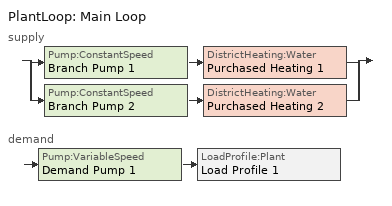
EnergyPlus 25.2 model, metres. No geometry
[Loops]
PlantLoop 'Main Loop'
 supply: split
  | Pump:ConstantSpeed 'Branch Pump 1' > DistrictHeating:Water 'Purchased Heating 1'
  | Pump:ConstantSpeed 'Branch Pump 2' > DistrictHeating:Water 'Purchased Heating 2'
 demand: Pump:VariableSpeed 'Demand Pump 1' > LoadProfile:Plant 'Load Profile 1'
[Building]
Branch Pumps With Common Pipe: Loads convergence tolerance value=0.04; Maximum number of warmup days=25; Minimum number of warmup days=6; North axis=0; Solar distribution=FullInteriorAndExterior; Temperature convergence tolerance value=0.04; Terrain=Suburbs
[Site:Location]
CHICAGO_IL_USA_WMO_725300: Elevation=190; Latitude=42; Longitude=-87.88; Time zone=-6
[SizingPeriod:DesignDay] Barometric pressure=99063; Day of month=21; Daylight saving time indicator=No; Humidity condition type=WetBulb; Rain indicator=No; Snow indicator=No; Solar model indicator=ASHRAEClearSky
Name | Daily dry bulb temperature range | Day type | Maximum dry bulb temperature | Month | Sky clearness | Wetbulb or dewpoint at maximum dry bulb | Wind direction | Wind speed
CHICAGO Ann Clg 1% Condns DB=>MWB | 10.7 | SummerDesignDay | 31.5 | 7 | 1 | 23 | 230 | 5.3
CHICAGO Ann Htg 99% Condns DB | 0 | WinterDesignDay | -17.3 | 1 | 0 | -17.3 | 270 | 4.9
[DistrictHeating:Water] Nominal capacity=1000000
Purchased Heating 1; Purchased Heating 2
[LoadProfile:Plant]
Load Profile 1: Flow rate fraction schedule=Load Profile 1 Flow Frac Schedule; Load schedule=Load Profile 1 Load Schedule; Peak flow rate=0.003; Plant loop fluid type=Water
[PlantEquipmentList]
Heating Plant: Purchased Heating 1, DistrictHeating:Water, Purchased Heating 2, DistrictHeating:Water
[PlantEquipmentOperation:HeatingLoad]
Purchased Only: Load range 1 lower limit=0; Load range 1 upper limit=10000000; Range 1 equipment list=Heating Plant
[PlantEquipmentOperationSchemes]
Main Loop Operation: Control scheme 1=Purchased Only; Control scheme 1 schedule=AlwaysOnSchedule
[PlantLoop]
Main Loop: Common pipe simulation=TwoWayCommonPipe; Fluid type=Water; Load distribution scheme=Optimal; Maximum loop flow rate=0.003; Maximum loop temperature=100; Minimum loop flow rate=0; Minimum loop temperature=3; Plant equipment operation scheme=Main Loop Operation; Plant loop volume=Autocalculate
[Pump:ConstantSpeed] Design pump head=300000; Fraction of motor inefficiencies to fluid stream=0; Motor efficiency=0.87; Pump control type=Intermittent
Name | Design flow rate | Design power consumption
Branch Pump 1 | 0.002 | 1000
Branch Pump 2 | 0.003 | 1200
[Pump:VariableSpeed]
Demand Pump 1: Design maximum flow rate=0.002; Design minimum flow rate=0; Design power consumption=1250; Design pump head=300000; Fraction of motor inefficiencies to fluid stream=0; Motor efficiency=0.87; Pump control type=Intermittent; Coefficient 1 of the part load performance curve=0; Coefficient 2 of the part load performance curve=1; Coefficient 3 of the part load performance curve=0; Coefficient 4 of the part load performance curve=0
[SetpointManager:Scheduled] Control variable=Temperature
Name | Schedule | Setpoint node or nodelist
Main Loop Setpoint Manager 1 | Main Loop Temp Sch 1 | Main Loop Setpoint Node List 1
Main Loop Setpoint Manager 2 | Main Loop Temp Sch 2 | Main Loop Setpoint Node List 2
[Schedule:Compact]
AlwaysOnSchedule; Load Profile 1 Flow Frac Schedule: THROUGH: 12/31, FOR: AllDays, UNTIL: 24:00, 1
Load Profile 1 Load Schedule: THROUGH: 12/31, FOR: AllDays, UNTIL: 4:00, 20000, UNTIL: 8:00, 30000, UNTIL: 9:00, 20000, UNTIL: 12:00, 26000, UNTIL: 24:00, 24000
Main Loop Temp Sch 1: THROUGH: 12/31, FOR: AllDays, UNTIL: 24:00, 60
Main Loop Temp Sch 2: THROUGH: 12/31, FOR: AllDays, UNTIL: 24:00, 58
